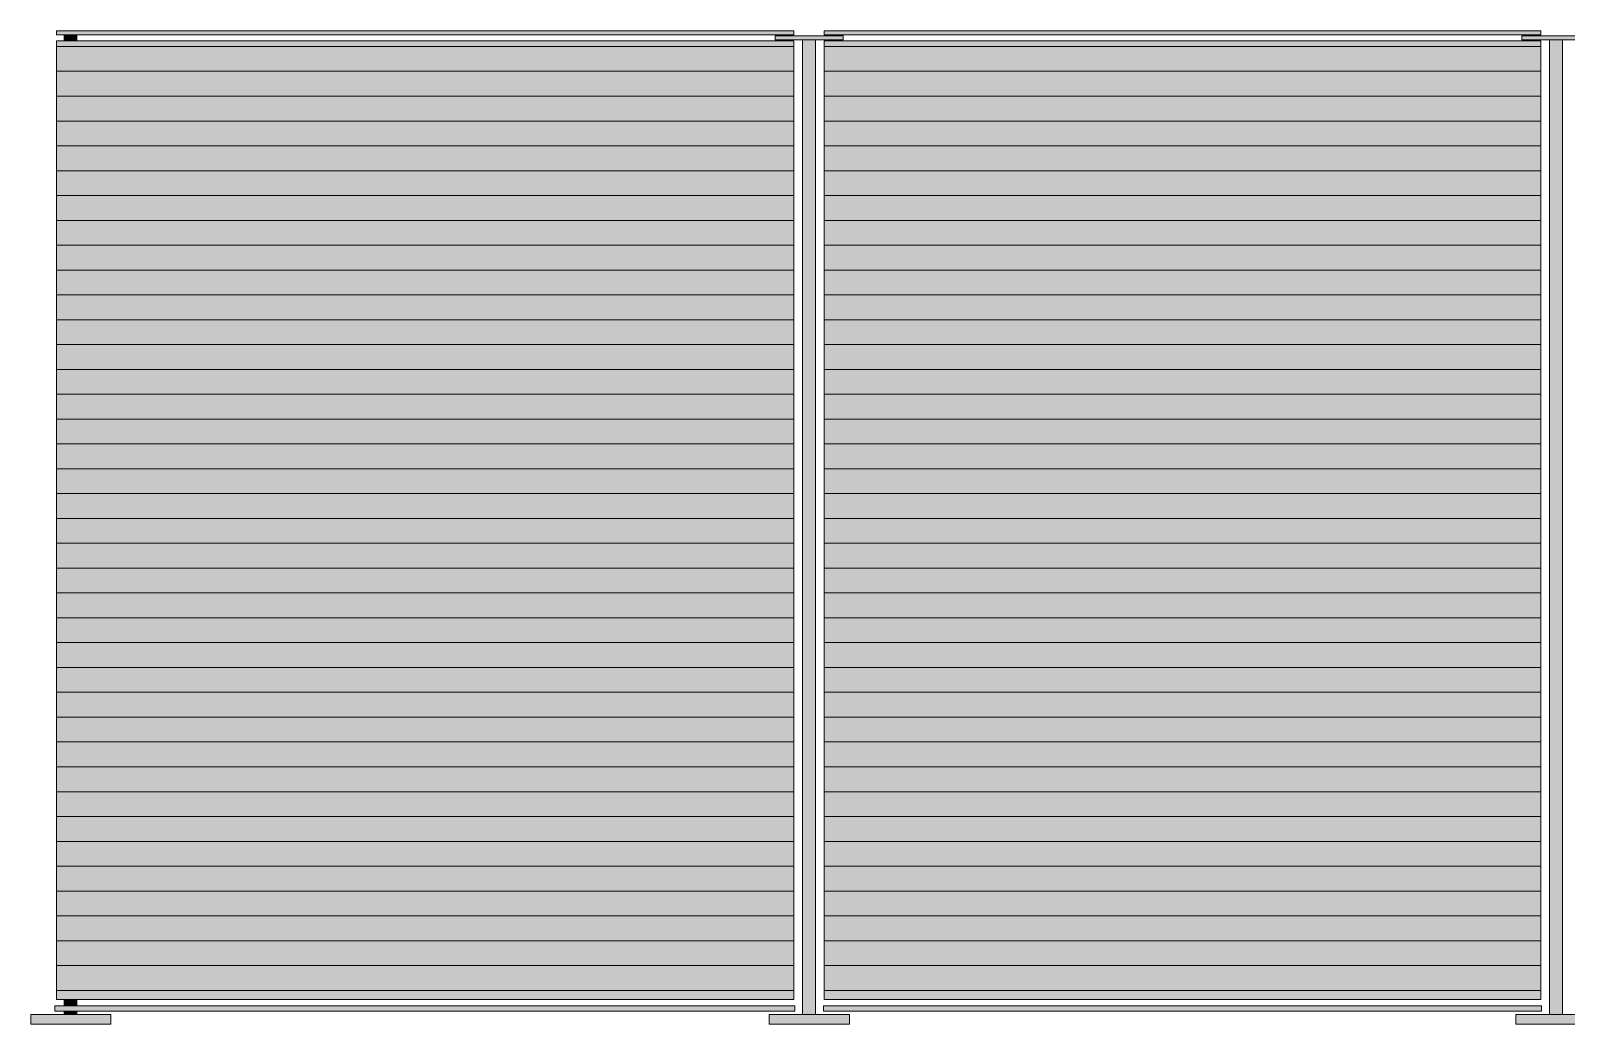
# Model space of a CAD drawing. Header units: millimetres. Extents: x -23380 to 52531, y -5628 to 1041.
# Drawn here: x -12566 to -11021, y -759 to 241 of the extents above; entities that cross this region are included whole.
import ezdxf

# ---------------------------------------------------------------- set-up
doc = ezdxf.new("R2010")
doc.units = ezdxf.units.MM
for name, color, linetype, lineweight in [('drawing', 7, 'Continuous', 5), ('hatch', 9, 'Continuous', 5), ('ropes', 7, 'Continuous', 0)]:
    doc.layers.add(name, color=color, linetype=linetype, lineweight=lineweight)
pattern_1 = [(0, (0, 0), (0, 25), [])]

msp = doc.modelspace()

# ---------------------------------------------------------------- hatches: boundary and pattern name
at = {"layer": 'hatch'}
for points in [[(-12540.4, 236.6), (-12540.4, 240.9), (-11798.2, 240.9), (-11798.2, 236.6)], [(-12519.9, 230.7), (-12532.7, 230.7), (-12532.7, 236.6), (-12519.9, 236.6)], [(-11776.7, 231.6), (-11789.5, 231.6), (-11817.3, 231.6), (-11817.3, 235.7), (-11748.6, 235.7), (-11748.6, 231.6)], [(-11407.2, 236.6), (-11767.7, 236.6), (-11767.7, 240.9), (-11407.2, 240.9), (-11046.7, 240.9), (-11046.7, 236.6)], [(-11024.8, 231.6), (-11037.7, 231.6), (-11065.8, 231.6), (-11065.8, 235.7), (-10997.1, 235.7), (-10997.1, 231.6)], [(-12540.4, -734.1), (-12540.4, 230.7), (-11798.2, 230.7), (-11798.2, -734.1)], [(-11789.5, -749.1), (-11789.5, 231.6), (-11776.7, 231.6), (-11776.7, -749.1)], [(-11407.2, -734.1), (-11767.7, -734.1), (-11767.7, 230.7), (-11407.2, 230.7), (-11046.7, 230.7), (-11046.7, -734.1)], [(-11037.7, -749.1), (-11037.7, 231.6), (-11024.8, 231.6), (-11024.8, -749.1)], [(-12542.1, -745.8), (-12542.1, -740.7), (-11797.3, -740.7), (-11797.3, -745.8)], [(-12519.9, -734.1), (-12519.9, -740.7), (-12532.7, -740.7), (-12532.7, -734.1)], [(-11407.2, -745.8), (-11768.4, -745.8), (-11768.4, -740.7), (-11407.2, -740.7), (-11046, -740.7), (-11046, -745.8)], [(-12532.7, -749.1), (-12519.9, -749.1), (-12485.7, -749.1), (-12485.7, -759.1), (-12566.4, -759.1), (-12566.4, -749.1)], [(-12519.9, -745.8), (-12519.9, -749.1), (-12532.7, -749.1), (-12532.7, -745.8)], [(-11823.2, -759.1), (-11823.2, -749.1), (-11742.5, -749.1), (-11742.5, -759.1)], [(-10991.2, -759.1), (-11071.9, -759.1), (-11071.9, -749.1), (-10991.2, -749.1)]]:
    msp.add_hatch(color=256, dxfattribs=at).paths.add_polyline_path(points, flags=0)
at = {"layer": 'ropes', "lineweight": 0}
h = msp.add_hatch(dxfattribs=at)
h.set_pattern_fill('HATCH1', color=256, scale=200, style=0, pattern_type=2)
h.set_pattern_definition(pattern_1)
h.paths.add_polyline_path([(-12540.4, -734.1), (-12540.4, 230.7), (-11798.2, 230.7), (-11798.2, -734.1)], flags=0)
h = msp.add_hatch(dxfattribs=at)
h.set_pattern_fill('HATCH1', color=256, scale=200, style=0, pattern_type=2)
h.set_pattern_definition(pattern_1)
h.paths.add_polyline_path([(-11407.2, -734.1), (-11767.7, -734.1), (-11767.7, 230.7), (-11407.2, 230.7), (-11046.7, 230.7), (-11046.7, -734.1)], flags=0)

# ---------------------------------------------------------------- linework, layer by layer
at = {"layer": 'drawing'}
for points in [[(-12540.4, 236.6), (-11798.2, 236.6), (-11798.2, 240.9), (-12540.4, 240.9)], [(-11817.3, 231.6), (-11748.6, 231.6), (-11748.6, 235.7), (-11817.3, 235.7)], [(-10997.1, 231.6), (-11065.8, 231.6), (-11065.8, 235.7), (-10997.1, 235.7)], [(-12540.4, -734.1), (-11798.2, -734.1), (-11798.2, 230.7), (-12540.4, 230.7)], [(-12542.1, -745.8), (-11797.3, -745.8), (-11797.3, -740.7), (-12542.1, -740.7)], [(-12566.4, -759.1), (-12485.7, -759.1), (-12485.7, -749.1), (-12566.4, -749.1)], [(-11823.2, -759.1), (-11742.5, -759.1), (-11742.5, -749.1), (-11823.2, -749.1)], [(-10991.2, -759.1), (-11071.9, -759.1), (-11071.9, -749.1), (-10991.2, -749.1)]]:
    msp.add_lwpolyline(points, close=True, dxfattribs=at)
for points in [[(-12532.7, 230.7), (-12532.7, 236.6)], [(-12519.9, 230.7), (-12519.9, 236.6)], [(-11407.2, 236.6), (-11767.7, 236.6), (-11767.7, 240.9), (-11407.2, 240.9)], [(-11407.2, 236.6), (-11046.7, 236.6), (-11046.7, 240.9), (-11407.2, 240.9)], [(-11776.7, -749.1), (-11776.7, 231.6), (-11789.5, 231.6), (-11789.5, -749.1)], [(-11407.2, -734.1), (-11767.7, -734.1), (-11767.7, 230.7), (-11407.2, 230.7)], [(-11407.2, -734.1), (-11046.7, -734.1), (-11046.7, 230.7), (-11407.2, 230.7)], [(-11037.7, -749.1), (-11037.7, 231.6), (-11024.8, 231.6), (-11024.8, -749.1)], [(-12519.9, -740.7), (-12519.9, -734.1), (-12532.7, -734.1), (-12532.7, -740.7)], [(-11407.2, -745.8), (-11768.4, -745.8), (-11768.4, -740.7), (-11407.2, -740.7)], [(-11407.2, -745.8), (-11046, -745.8), (-11046, -740.7), (-11407.2, -740.7)], [(-12532.7, -745.8), (-12532.7, -749.1), (-12519.9, -749.1), (-12519.9, -745.8)], [(-11789.5, -759.1), (-11789.5, -759.1)], [(-11776.7, -759.1), (-11776.7, -759.1)], [(-11037.7, -759.1), (-11037.7, -759.1)], [(-11024.8, -759.1), (-11024.8, -759.1)]]:
    msp.add_lwpolyline(points, dxfattribs=at)

doc.saveas('drawing.dxf')
